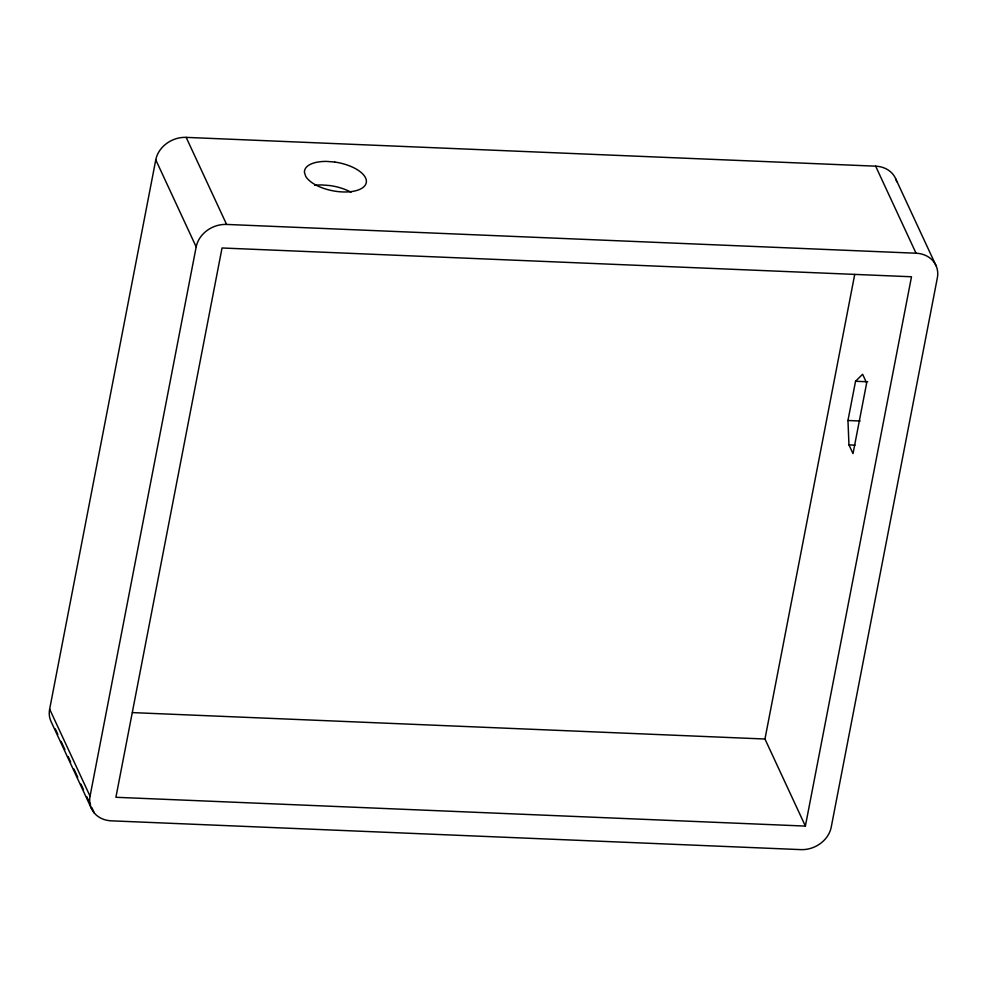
<?xml version="1.0" encoding="UTF-8"?>
<svg xmlns="http://www.w3.org/2000/svg" width="987" height="987" viewBox="0 0 987 987"><rect width="100%" height="100%" fill="white"/><g stroke="black" fill="none" stroke-linecap="round" stroke-linejoin="round"><path stroke-width="1.48" d="M91.248 808.119L50.831 721.065A26.945 22.775 -24.9 0 1 49.646 709.147L155.773 159.845A26.945 22.775 -24.9 0 1 186.173 137.378L875.642 166.174A26.945 22.775 -24.9 0 1 896.714 181.707M875.642 166.174L916.047 253.227A26.945 22.775 -24.9 0 1 937.354 277.853L831.227 827.155A26.945 22.775 -24.9 0 1 800.827 849.622L111.358 820.826A26.945 22.775 -24.9 0 1 90.051 796.201L196.179 246.898L155.773 159.845M805.38 826.082L911.494 276.767L222.038 247.984L115.911 797.286L805.38 826.082L764.962 739.016L854.717 274.46M847.956 420.499L855.544 381.266L862.613 374.283L866.66 382.981L853.015 453.613L848.968 444.903L847.956 420.499L860.133 421.017M196.179 246.898A26.945 22.775 -24.9 0 1 226.591 224.431L916.047 253.227M855.544 381.266L867.709 381.772M848.968 444.903L855.05 445.162M132.443 712.602L764.962 739.016M895.752 178.881L936.169 265.935M186.173 137.378L226.591 224.431M49.646 709.147L90.051 796.201M55.284 728.875L57.851 734.402M61.058 741.311L64.908 749.602M68.115 756.511L70.682 762.038M73.889 768.947L77.739 777.238M80.946 784.147L83.513 789.674M86.72 796.583L90.57 804.874M91.853 807.637L94.419 813.165M314.705 185.371A31.436 14.336 10.9 0 1 322.095 184.951L330.09 185.581A31.436 14.336 10.9 0 1 351.014 192.243M334.63 162.028L326.648 161.412A31.436 14.336 10.9 0 0 304.44 172.355L305.699 176.303A31.436 14.336 10.9 0 0 341.564 191.885A31.436 14.336 10.9 0 0 366.202 179.733A31.436 14.336 10.9 0 0 334.63 162.028"/></g></svg>
